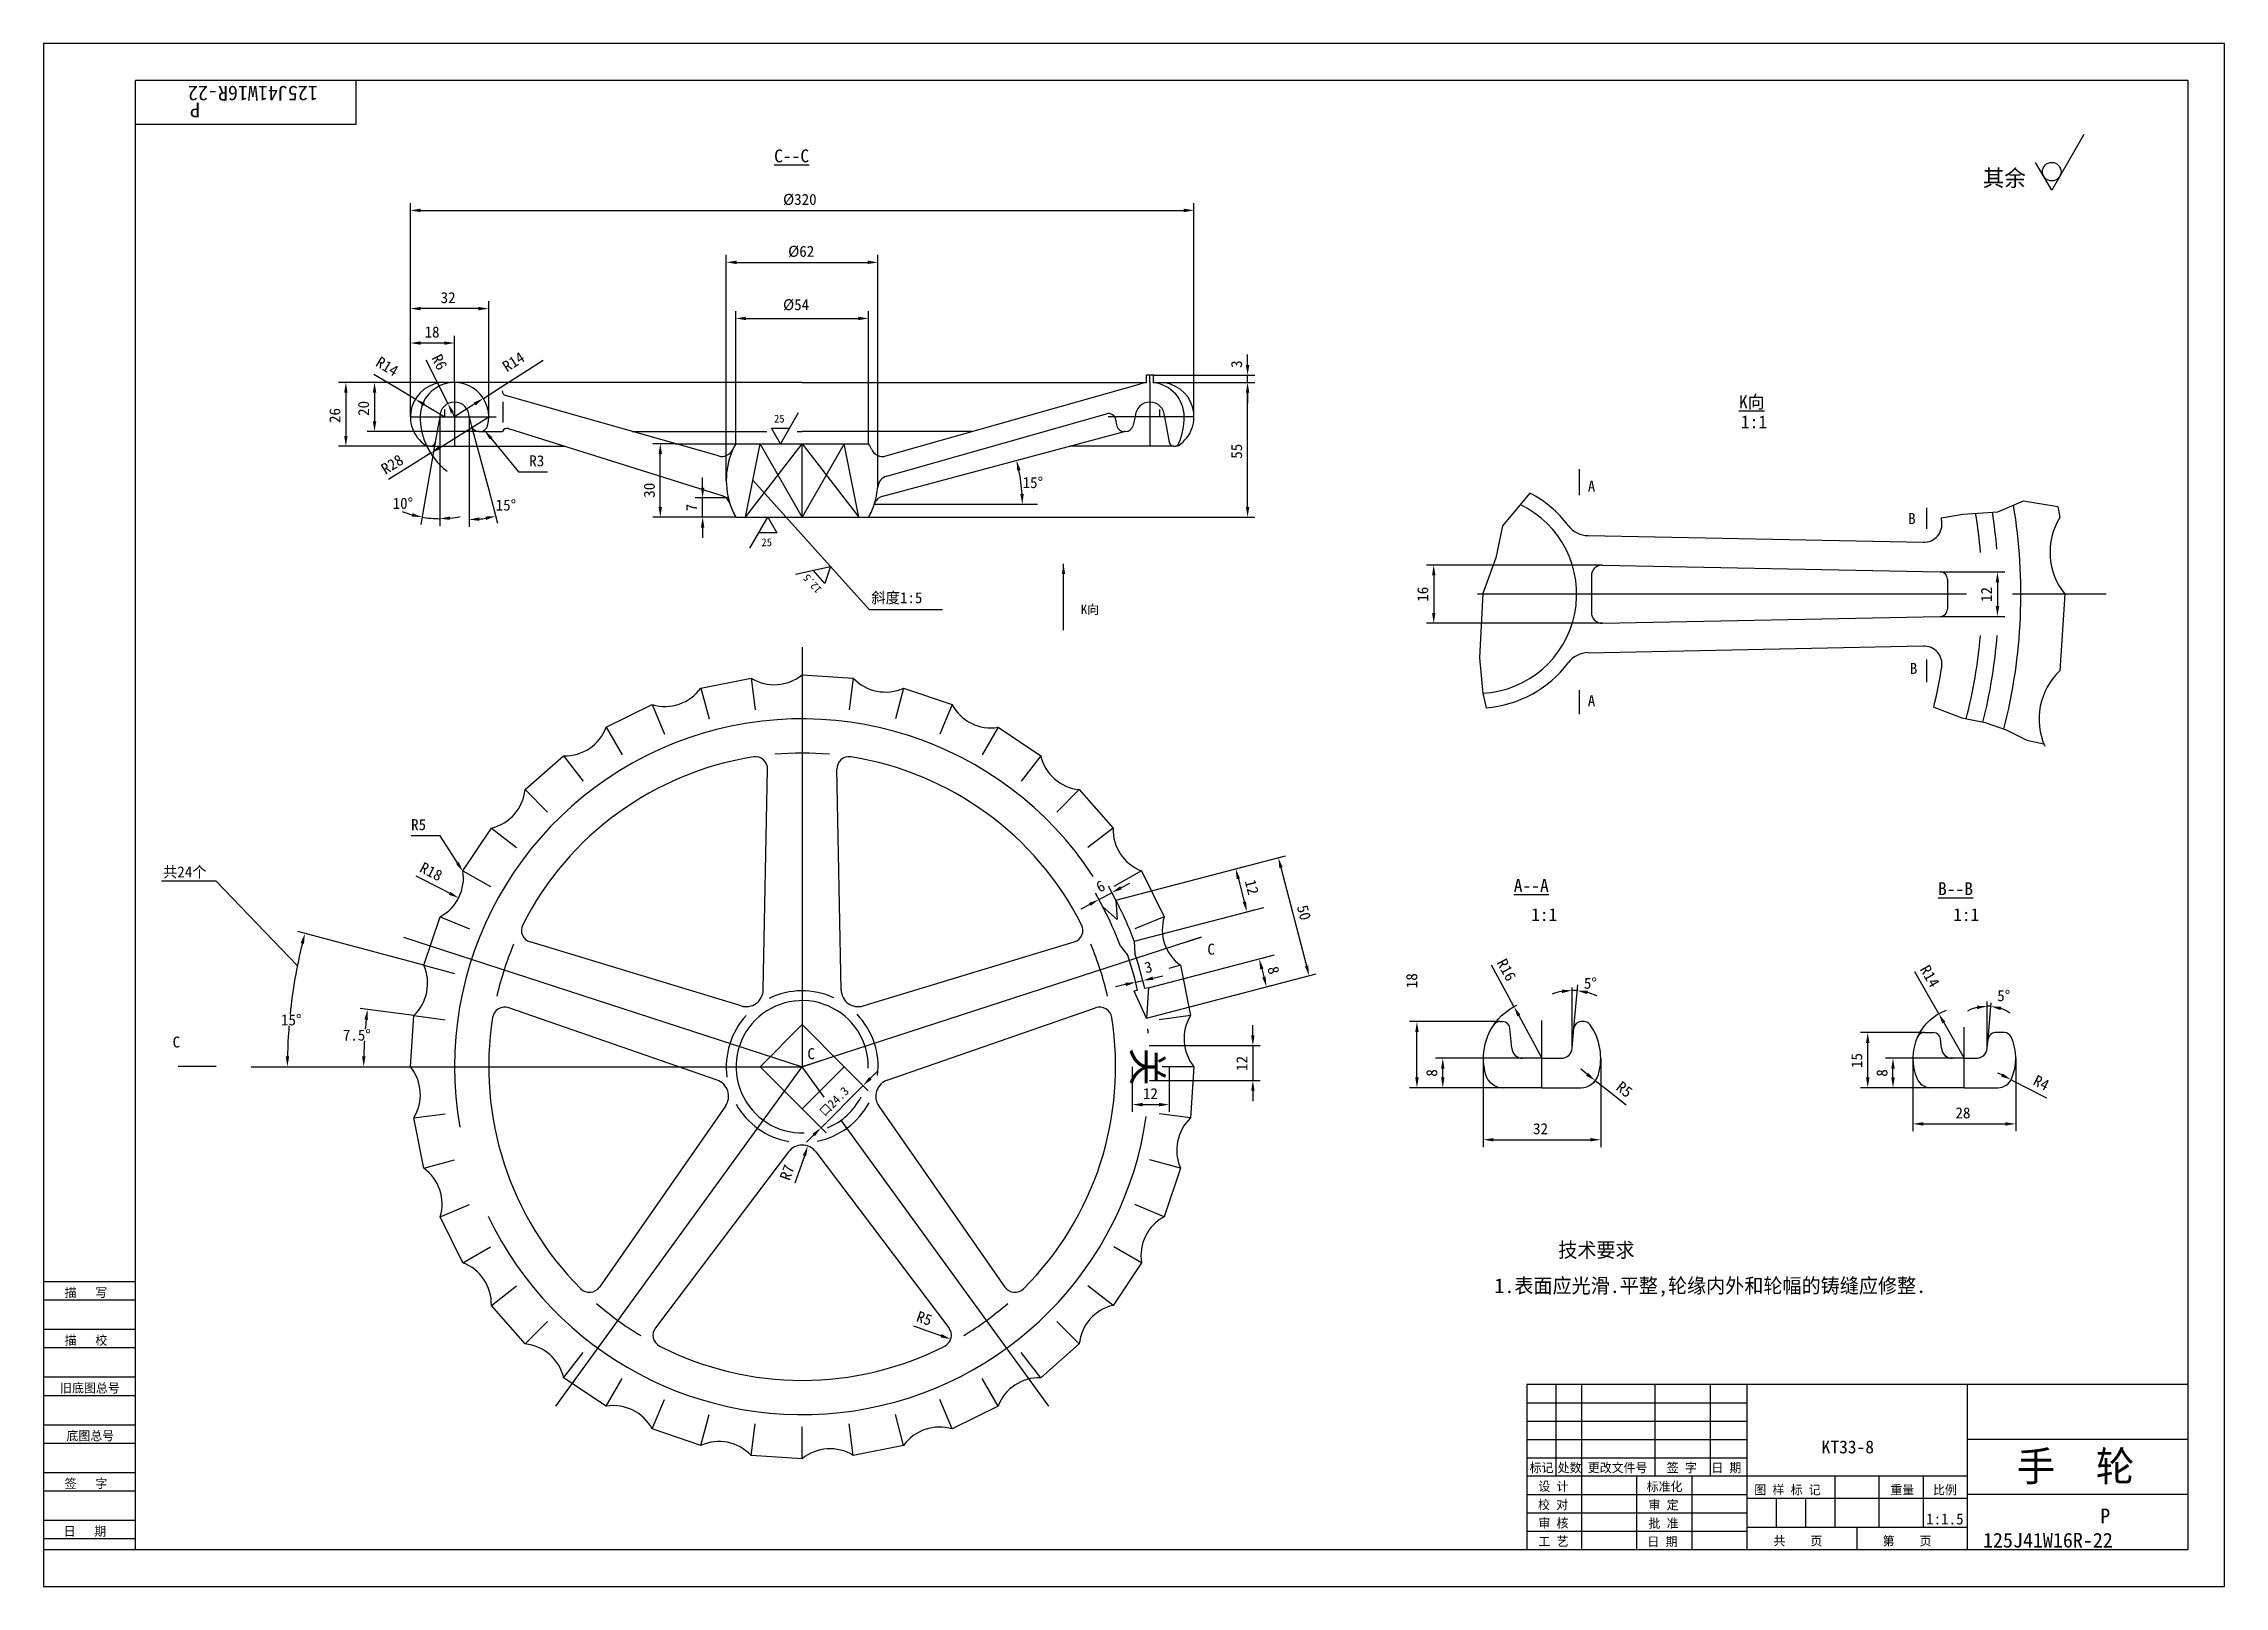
# Model space of a CAD drawing. Header units: metres. Extents: x 0 to 594, y 0 to 420.
import ezdxf

# ---------------------------------------------------------------- set-up
doc = ezdxf.new("R2010")
doc.units = ezdxf.units.M
for name, color, linetype in [('C', 6, 'Continuous'), ('D', 1, 'Continuous'), ('FL', 5, 'Continuous'), ('T', 7, 'Continuous'), ('TL', 4, 'Continuous')]:
    doc.layers.add(name, color=color, linetype=linetype)

# ---------------------------------------------------------------- blocks, each defined once
blk = doc.blocks.new('TUKUN2')
at = {"layer": 'FL'}
for p, q in [((0, 420), (0, 0)), ((594, 420), (0, 420)), ((594, 0), (594, 420)), ((0, 78), (25, 78)), ((0, 70), (25, 70)), ((0, 65), (25, 65)), ((0, 57), (25, 57)), ((412, 30), (412, 55)), ((419, 10), (419, 55)), ((439, 30), (439, 55)), ((454, 30), (454, 55)), ((0, 52), (25, 52)), ((404, 50), (464, 50)), ((0, 44), (25, 44)), ((404, 45), (464, 45)), ((0, 39), (25, 39)), ((404, 40), (464, 40)), ((0, 31), (25, 31)), ((404, 35), (464, 35)), ((449, 10), (449, 30)), ((0, 26), (25, 26)), ((404, 25), (464, 25)), ((0, 18), (25, 18)), ((404, 20), (464, 20)), ((0, 13), (25, 13)), ((404, 15), (464, 15)), ((0, 0), (594, 0))]:
    blk.add_line(p, q, dxfattribs=at)
at = {"layer": 'TL'}
for p, q in [((25, 10), (25, 410)), ((584, 410), (25, 410)), ((85, 410), (85, 398)), ((584, 410), (584, 10)), ((85, 398), (25, 398)), ((0, 83), (25, 83)), ((404, 55), (404, 10)), ((584, 55), (404, 55)), ((464, 10), (464, 55)), ((524, 10), (524, 55)), ((584, 40), (524, 40)), ((524, 30), (404, 30)), ((434, 10), (434, 30)), ((488, 16), (488, 30)), ((500, 16), (500, 30)), ((512, 16), (512, 30)), ((464, 24), (524, 24)), ((472, 16), (472, 24)), ((480, 16), (480, 24)), ((584, 25), (524, 25)), ((524, 16), (464, 16)), ((494, 10), (494, 16)), ((0, 10), (584, 10))]:
    blk.add_line(p, q, dxfattribs=at)
at = {"layer": 'T'}
for s, p in [('描   写', (5.74, 78.76)), ('描   校', (5.74, 65.76)), ('旧底图总号', (4.49, 52.76)), ('底图总号', (6.22, 39.76)), ('标记', (404.75, 31.07)), ('处数', (412.38, 31.07)), ('更改文件号', (420.61, 31.07)), ('签 字', (442.1, 31.07)), ('日 期', (454.23, 31.07)), ('签   字', (5.74, 26.76)), ('校 对', (407.05, 20.99)), ('设 计', (407.14, 25.99)), ('标准化', (436.65, 25.93)), ('审 定', (437.13, 20.93)), ('图 样 标 记', (465.95, 25.04)), ('重量', (503.03, 25.04)), ('比例', (514.64, 25.04)), ('审 核', (407.14, 15.99)), ('批 准', (437.13, 15.93)), ('日   期', (5.45, 13.76)), ('工 艺', (407.14, 10.99)), ('日 期', (436.84, 10.93)), ('共    页', (471.18, 11.13)), ('第    页', (500.9, 11.13))]:
    blk.add_text(s, height=2.5, dxfattribs=at).set_placement(p)

msp = doc.modelspace()

# ---------------------------------------------------------------- linework, layer by layer
at = {"layer": 'C'}
for p, q in [((111.91, 327.75), (111.91, 329.61)), ((111.91, 327.75), (111.91, 310.41)), ((301.33, 327.75), (301.33, 329.75)), ((301.33, 327.75), (301.33, 310.41)), ((99.9, 318.41), (123.24, 318.41)), ((109.24, 318.41), (109.24, 320.41)), ((313.34, 318.41), (290, 318.41)), ((304, 318.41), (304, 320.41)), ((523.72, 270.12), (390.57, 270.12)), ((561.81, 270.12), (536.32, 270.12)), ((206.62, 255.68), (206.62, 141.46)), ((97.99, 176.76), (206.62, 141.46)), ((315.25, 176.76), (206.62, 141.46)), ((408.12, 135.76), (408.12, 154.04)), ((523.16, 135.76), (523.16, 152.27)), ((56.57, 141.46), (206.62, 141.46)), ((139.48, 49.06), (206.62, 141.46)), ((212.65, 133.16), (206.62, 141.46)), ((273.76, 49.06), (217.14, 126.99))]:
    msp.add_line(p, q, dxfattribs=at)
for centre, radius, start, end in [((390.57, 270.12), 142, 4.95, 9.05), ((390.57, 270.12), 142, 345.8, 355.47), ((206.62, 141.46), 94.71, 33.16, 190.02), ((206.62, 141.46), 94.71, 5.53, 6.27), ((206.62, 141.46), 94.71, 205.42, 351.79)]:
    msp.add_arc(centre, radius, start, end, dxfattribs=at)
at = {"layer": 'D'}
for p, q in [((555.75, 395.28), (546.97, 380.07)), ((546.97, 380.07), (542.58, 387.68)), ((99.9, 318.41), (99.9, 376.6)), ((102.7, 374.6), (310.54, 374.6)), ((313.34, 318.41), (313.34, 376.6)), ((185.94, 301.07), (185.94, 362.46)), ((227.22, 299.33), (227.22, 362.46)), ((188.74, 360.46), (224.42, 360.46)), ((99.9, 347.86), (99.9, 349.86)), ((118.44, 347.86), (102.7, 347.86)), ((121.24, 318.41), (121.24, 349.86)), ((188.52, 311.08), (188.52, 347.19)), ((191.32, 345.19), (221.92, 345.19)), ((224.72, 311.08), (224.72, 347.19)), ((99.9, 338.49), (99.9, 340.49)), ((111.91, 329.61), (111.91, 340.49)), ((109.11, 338.49), (102.7, 338.49)), ((106.45, 329.36), (104.24, 333.79)), ((124.5, 326.44), (136.05, 333.8)), ((327.94, 332.55), (327.94, 335.35)), ((88.14, 327.75), (80.32, 327.75)), ((111.91, 327.75), (88.14, 327.75)), ((96.42, 326.09), (89.97, 329.95)), ((110.12, 321.99), (106.45, 329.36)), ((302.33, 329.75), (329.94, 329.75)), ((302.33, 327.75), (329.94, 327.75)), ((302.33, 327.75), (329.94, 327.75)), ((327.94, 327.75), (327.94, 329.75)), ((82.32, 324.95), (82.32, 313.21)), ((90.14, 324.95), (90.14, 317.21)), ((101.23, 323.21), (96.42, 326.09)), ((103.63, 321.77), (109.24, 318.41)), ((117.42, 321.93), (111.91, 318.41)), ((119.78, 323.43), (124.5, 326.44)), ((327.94, 293.87), (327.94, 324.95)), ((327.94, 324.95), (327.94, 322.15)), ((107.79, 309.99), (121.24, 318.41)), ((107.9, 318.41), (107.9, 296.39)), ((111.37, 319.49), (111.91, 318.41)), ((115.91, 318.41), (115.91, 296.21)), ((116.58, 315.89), (121.24, 298.51)), ((200.67, 311.08), (198.23, 315.3)), ((198.23, 315.3), (203.11, 315.3)), ((205.55, 319.53), (200.67, 311.08)), ((105.24, 310.41), (80.32, 310.41)), ((118.52, 314.41), (88.14, 314.41)), ((106.69, 311.51), (103.21, 291.82)), ((121.84, 312.57), (129.39, 303.43)), ((172.05, 311.08), (165.97, 311.08)), ((172.05, 311.08), (188.52, 311.08)), ((100.67, 305.53), (93.93, 301.31)), ((105.42, 308.5), (100.67, 305.53)), ((129.39, 303.43), (132.19, 303.43)), ((132.19, 303.43), (137.28, 303.43)), ((167.97, 293.87), (167.97, 308.28)), ((121.24, 298.51), (123.67, 289.44)), ((179.51, 299.12), (179.51, 301.92)), ((193.16, 301.16), (224.85, 265.95)), ((103.21, 291.82), (102.74, 289.12)), ((107.9, 296.39), (107.9, 288.67)), ((115.91, 296.21), (115.91, 288.42)), ((177.51, 291.07), (165.97, 291.07)), ((186.5, 296.32), (177.51, 296.32)), ((188.52, 291.07), (177.51, 291.07)), ((179.51, 291.07), (179.51, 296.32)), ((192.35, 282.62), (197.23, 291.07)), ((197.23, 291.07), (199.67, 286.84)), ((224.72, 291.07), (329.94, 291.07)), ((226.25, 294.59), (270.71, 294.59)), ((179.51, 288.27), (179.51, 285.47)), ((199.67, 286.84), (194.79, 286.84)), ((204.79, 275.61), (214.34, 277.63)), ((212.83, 272.99), (209.57, 276.62)), ((214.34, 277.63), (212.83, 272.99)), ((277.8, 260.29), (277.8, 278.39)), ((424.63, 278.06), (376.64, 278.06)), ((378.64, 275.26), (378.64, 264.99)), ((516.61, 276.16), (534.19, 276.16)), ((532.19, 273.36), (532.19, 266.88)), ((224.85, 265.95), (244.85, 265.95)), ((424.63, 262.19), (376.64, 262.19)), ((516.61, 264.08), (534.19, 264.08)), ((105.19, 204.37), (100.1, 204.37)), ((107.99, 204.37), (105.19, 204.37)), ((112.73, 196.95), (107.99, 204.37)), ((292.03, 186.85), (338.26, 198.89)), ((38.98, 191.98), (32.11, 191.98)), ((46.98, 191.98), (38.98, 191.98)), ((69.11, 168.96), (46.98, 191.98)), ((108.06, 189.98), (101.49, 193.32)), ((292.03, 186.85), (290.02, 190.62)), ((293.43, 190.17), (295.91, 191.48)), ((324.71, 195.36), (326.65, 195.87)), ((325.42, 192.65), (327.05, 186.37)), ((337.03, 195.68), (344, 168.92)), ((110.55, 188.7), (108.06, 189.98)), ((284.95, 185.66), (282.48, 184.35)), ((288.49, 184.97), (286.49, 188.74)), ((287.43, 186.97), (290.96, 188.85)), ((297.09, 175.67), (332.37, 184.86)), ((327.76, 183.66), (329.7, 184.16)), ((103.54, 169.09), (69.23, 178.28)), ((300.41, 154.67), (346.64, 166.72)), ((300.92, 162.96), (335.25, 171.91)), ((331.1, 170.83), (333.04, 171.33)), ((331.81, 168.12), (332.39, 165.9)), ((397.83, 162.76), (394.39, 169.12)), ((513.4, 160.76), (509.66, 167.28)), ((294.73, 163.86), (292, 163.24)), ((297.46, 164.48), (299.41, 164.93)), ((302.14, 165.55), (304.87, 166.17)), ((333.09, 163.19), (335.03, 163.69)), ((400.5, 157.83), (397.83, 162.76)), ((416.36, 146.5), (416.36, 163.07)), ((416.83, 151.94), (417.87, 163.77)), ((516.19, 155.9), (513.4, 160.76)), ((100.81, 155.39), (86.22, 157.32)), ((401.83, 155.37), (408.12, 143.76)), ((529.4, 146.5), (529.4, 159.27)), ((529.62, 148.94), (530.31, 156.91)), ((530.31, 156.91), (530.49, 158.9)), ((329.37, 150.01), (329.37, 152.81)), ((396.63, 153.76), (372.07, 153.76)), ((374.07, 138.56), (374.07, 150.96)), ((512.25, 150.76), (494.85, 150.76)), ((517.59, 153.48), (523.16, 143.76)), ((301.16, 147.21), (331.37, 147.21)), ((329.37, 147.21), (329.37, 137.71)), ((402.86, 143.76), (379.1, 143.76)), ((392.12, 143.76), (392.12, 119.6)), ((424.12, 143.64), (424.12, 119.6)), ((496.85, 138.56), (496.85, 147.96)), ((519.91, 143.76), (501.73, 143.76)), ((509.16, 143.76), (509.16, 123.91)), ((537.16, 143.77), (537.16, 123.91)), ((218.08, 141.46), (224.62, 134.92)), ((225.19, 138.31), (227.17, 140.29)), ((296.53, 141.46), (296.53, 129.15)), ((301.26, 137.71), (331.37, 137.71)), ((306.6, 141.46), (306.6, 129.15)), ((381.1, 138.56), (381.1, 140.96)), ((420.43, 139.41), (418.7, 140.76)), ((422.64, 137.69), (427.06, 134.24)), ((503.73, 138.56), (503.73, 140.96)), ((533.4, 139.22), (532.33, 139.76)), ((535.89, 137.94), (540.88, 135.39)), ((211.75, 124.87), (223.21, 136.33)), ((299.33, 131.15), (303.8, 131.15)), ((329.37, 134.91), (329.37, 132.11)), ((379.1, 135.76), (372.07, 135.76)), ((397.53, 135.76), (379.1, 135.76)), ((427.06, 134.24), (431.07, 131.11)), ((501.73, 135.76), (494.85, 135.76)), ((514, 135.76), (501.73, 135.76)), ((540.88, 135.39), (545.54, 133.01)), ((206.62, 130), (213.16, 123.46)), ((511.96, 125.91), (534.36, 125.91)), ((209.77, 122.89), (207.79, 120.91)), ((394.92, 121.6), (421.32, 121.6)), ((206.31, 114.6), (204.64, 109.79)), ((207.23, 117.24), (206.31, 114.6)), ((241.8, 69.14), (236.99, 70.81)), ((244.45, 68.23), (241.8, 69.14))]:
    msp.add_line(p, q, dxfattribs=at)
for points in [[(104, 311.23, 0.13), (109.91, 303.57, 0.13)], [(394.99, 152.91, -0.13), (401.32, 158.25, -0.13)], [(510.44, 149.6, -0.2), (518.29, 156.89, -0.2)]]:
    msp.add_lwpolyline(points, format="xyb", dxfattribs=at)
msp.add_circle((546.97, 385.14), 2.53, dxfattribs=at)
for centre, radius, start, end in [((220.44, 294.59), 46.15, 3.48, 11.52), ((107.9, 318.41), 27.74, 248.43, 254.21), ((107.9, 318.41), 27.74, 260, 270), ((107.9, 318.41), 27.74, 275.79, 281.57), ((115.91, 318.41), 27.99, 275.73, 279.27), ((206.62, 141.46), 140.23, 166.14, 174.13), ((416.36, 146.5), 15.74, 100.2, 110.41), ((416.36, 146.5), 15.74, 85, 90), ((416.36, 146.5), 15.74, 64.59, 74.8), ((529.4, 146.5), 11.45, 104.05, 118.09), ((529.4, 146.5), 11.45, 85, 90), ((529.4, 146.5), 11.45, 56.91, 70.95), ((206.62, 141.46), 140.23, 175.43, 178.86), ((206.62, 141.46), 119.44, 173.84, 175.1), ((206.62, 141.46), 119.44, 176.63, 178.66)]:
    msp.add_arc(centre, radius, start, end, dxfattribs=at)
for points in [[(102.7, 375.07), (102.7, 374.13), (99.9, 374.6)], [(310.54, 375.07), (310.54, 374.13), (313.34, 374.6)], [(188.74, 360.92), (188.74, 359.99), (185.94, 360.46)], [(224.42, 360.92), (224.42, 359.99), (227.22, 360.46)], [(102.7, 348.32), (102.7, 347.39), (99.9, 347.86)], [(118.44, 348.32), (118.44, 347.39), (121.24, 347.86)], [(191.32, 345.65), (191.32, 344.72), (188.52, 345.19)], [(221.92, 345.65), (221.92, 344.72), (224.72, 345.19)], [(102.7, 338.95), (102.7, 338.02), (99.9, 338.49)], [(109.11, 338.95), (109.11, 338.02), (111.91, 338.49)], [(81.86, 324.95), (82.79, 324.95), (82.32, 327.75)], [(89.67, 324.95), (90.61, 324.95), (90.14, 327.75)], [(327.47, 332.55), (328.4, 332.55), (327.94, 329.75)], [(327.47, 324.95), (328.4, 324.95), (327.94, 327.75)], [(327.47, 324.95), (328.4, 324.95), (327.94, 327.75)], [(103.39, 321.37), (103.87, 322.17), (101.23, 323.21)], [(110.95, 319.28), (111.79, 319.7), (110.12, 321.99)], [(117.67, 321.53), (117.17, 322.32), (119.78, 323.43)], [(89.67, 317.21), (90.61, 317.21), (90.14, 314.41)], [(81.86, 313.21), (82.79, 313.21), (82.32, 310.41)], [(108.04, 309.59), (107.54, 310.38), (105.42, 308.5)], [(121.48, 312.28), (122.2, 312.87), (120.05, 314.73)], [(167.51, 308.28), (168.44, 308.28), (167.97, 311.08)], [(265.2, 303.7), (266.11, 303.91), (265.01, 306.53)], [(179.04, 299.12), (179.97, 299.12), (179.51, 296.32)], [(266.96, 297.4), (266.03, 297.37), (266.58, 294.59)], [(100.46, 292.17), (100.25, 291.26), (103.09, 291.09)], [(110.72, 290.35), (110.68, 291.28), (107.9, 290.67)], [(120.32, 291.24), (120.51, 290.33), (123.15, 291.37)], [(167.51, 293.87), (168.44, 293.87), (167.97, 291.07)], [(179.04, 288.27), (179.97, 288.27), (179.51, 291.07)], [(327.47, 293.87), (328.4, 293.87), (327.94, 291.07)], [(118.73, 290.09), (118.68, 291.03), (115.91, 290.42)], [(277.35, 275.59), (277.8, 278.39), (278.25, 275.59)], [(378.18, 275.26), (379.11, 275.26), (378.64, 278.06)], [(531.72, 273.36), (532.66, 273.36), (532.19, 276.16)], [(378.18, 264.99), (379.11, 264.99), (378.64, 262.19)], [(531.72, 266.88), (532.66, 266.88), (532.19, 264.08)], [(113.12, 197.2), (112.33, 196.7), (114.23, 194.59)], [(337.48, 195.8), (336.58, 195.56), (336.32, 198.39)], [(293.21, 190.58), (293.65, 189.75), (290.96, 188.85)], [(325.87, 192.77), (324.97, 192.53), (324.71, 195.36)], [(110.34, 188.29), (110.76, 189.12), (113.05, 187.43)], [(284.74, 186.07), (285.17, 185.25), (287.43, 186.97)], [(327.51, 186.49), (326.6, 186.25), (327.76, 183.66)], [(70.01, 175.16), (70.92, 174.93), (71.16, 177.76)], [(332.26, 168.23), (331.36, 168), (331.1, 170.83)], [(344.45, 169.04), (343.55, 168.8), (344.71, 166.21)], [(294.63, 164.32), (294.84, 163.41), (297.46, 164.48)], [(302.04, 166.01), (302.25, 165.1), (299.41, 164.93)], [(332.84, 166.01), (331.94, 165.78), (333.09, 163.19)], [(413.52, 162.46), (413.61, 161.53), (416.36, 162.24)], [(420.4, 161.23), (420.57, 162.15), (417.73, 162.18)], [(87.4, 154.33), (88.33, 154.22), (88.2, 157.05)], [(401.42, 155.15), (402.24, 155.59), (400.5, 157.83)], [(517.18, 153.24), (517.99, 153.71), (516.19, 155.9)], [(526.57, 158.07), (526.68, 157.15), (529.4, 157.95)], [(533.04, 156.87), (533.24, 157.78), (530.4, 157.91)], [(328.9, 150.01), (329.84, 150.01), (329.37, 147.21)], [(373.6, 150.96), (374.53, 150.96), (374.07, 153.76)], [(496.39, 147.96), (497.32, 147.96), (496.85, 150.76)], [(66.88, 144.26), (65.95, 144.27), (66.39, 141.46)], [(87.68, 144.26), (86.74, 144.27), (87.18, 141.46)], [(380.64, 140.96), (381.57, 140.96), (381.1, 143.76)], [(503.27, 140.96), (504.2, 140.96), (503.73, 143.76)], [(224.86, 138.64), (225.52, 137.98), (223.21, 136.33)], [(328.9, 134.91), (329.84, 134.91), (329.37, 137.71)], [(373.6, 138.56), (374.53, 138.56), (374.07, 135.76)], [(380.64, 138.56), (381.57, 138.56), (381.1, 135.76)], [(420.15, 139.04), (420.72, 139.78), (422.64, 137.69)], [(496.39, 138.56), (497.32, 138.56), (496.85, 135.76)], [(503.27, 138.56), (504.2, 138.56), (503.73, 135.76)], [(533.18, 138.8), (533.61, 139.63), (535.89, 137.94)], [(299.33, 131.62), (299.33, 130.69), (296.53, 131.15)], [(303.8, 131.62), (303.8, 130.69), (306.6, 131.15)], [(209.44, 123.22), (210.1, 122.56), (211.75, 124.87)], [(511.96, 126.37), (511.96, 125.44), (509.16, 125.91)], [(534.36, 126.37), (534.36, 125.44), (537.16, 125.91)], [(207.67, 117.09), (206.79, 117.39), (208.15, 119.88)], [(394.92, 122.06), (394.92, 121.13), (392.12, 121.6)], [(421.32, 122.06), (421.32, 121.13), (424.12, 121.6)], [(244.3, 67.79), (244.6, 68.67), (247.09, 67.32)]]:
    msp.add_solid(points, dxfattribs=at)
at = {"layer": 'FL'}
for p, q in [((191.15, 291.07), (206.62, 311.08)), ((206.62, 291.07), (195.15, 311.08)), ((218.09, 311.08), (206.62, 291.07)), ((206.62, 311.08), (222.09, 291.07))]:
    msp.add_line(p, q, dxfattribs=at)
for points in [[(404.81, 297.66), (397.37, 288.76), (395.57, 279.99), (392.02, 270.31), (391.12, 252.78), (392.02, 243.1), (392.94, 239.21)], [(516.87, 290.92), (522.79, 291.94), (532.31, 292.56), (539.26, 295.49), (548.6, 294.01)], [(514.82, 239.37), (522.48, 236.47), (528.82, 235.18), (534.52, 233.22), (540.21, 230.33), (544.83, 229.39)]]:
    msp.add_lwpolyline(points, dxfattribs=at)
at = {"layer": 'TL'}
for p, q in [((206.62, 327.75), (109.24, 327.75)), ((206.62, 327.75), (300.33, 327.75)), ((229.42, 307.74), (298.79, 327.4)), ((302.33, 329.75), (300.33, 329.75)), ((300.33, 329.75), (300.33, 327.7)), ((302.33, 327.7), (302.33, 329.75)), ((302.33, 327.75), (304, 327.75)), ((125.17, 316.87), (125.17, 322.47)), ((183.82, 307.74), (125.85, 324.17)), ((107.9, 318.41), (106.69, 311.51)), ((115.91, 318.41), (116.58, 315.89)), ((126.61, 315.2), (184.74, 296.95)), ((229.64, 302.26), (289.5, 319.22)), ((297.33, 318.41), (296.66, 315.89)), ((305.34, 318.41), (306.55, 311.51)), ((105.24, 310.41), (104.81, 310.41)), ((105.37, 310.41), (105.24, 310.41)), ((105.37, 310.41), (141.88, 310.41)), ((118.52, 314.41), (118.96, 314.41)), ((118.96, 314.41), (124.97, 314.41)), ((160.28, 314.41), (197.02, 314.41)), ((188.52, 311.08), (195.15, 311.08)), ((191.15, 291.07), (195.15, 311.08)), ((195.15, 311.08), (218.09, 311.08)), ((205.26, 314.41), (206.62, 314.41)), ((252.96, 314.41), (206.62, 314.41)), ((206.62, 291.07), (206.62, 311.08)), ((222.09, 291.07), (218.09, 311.08)), ((218.09, 311.08), (224.72, 311.08)), ((228.56, 296.77), (294.41, 314.41)), ((307.87, 310.41), (279.48, 310.41)), ((294.72, 314.41), (294.28, 314.41)), ((307.87, 310.41), (308, 310.41)), ((308, 310.41), (308.43, 310.41)), ((418.37, 297.1), (418.37, 304.13)), ((188.52, 291.07), (191.15, 291.07)), ((191.15, 291.07), (222.09, 291.07)), ((222.09, 291.07), (224.72, 291.07)), ((512.99, 287.89), (512.99, 293.6)), ((548.6, 294.01), (549.2, 291.01)), ((420.74, 286.05), (511.98, 284.24)), ((421.57, 275.06), (421.57, 265.19)), ((424.63, 278.06), (516.61, 276.16)), ((518.57, 274.16), (518.57, 266.08)), ((550.57, 270.12), (549.2, 249.24)), ((424.63, 262.19), (516.61, 264.08)), ((420.74, 254.19), (511.98, 256.01)), ((512.99, 246.2), (512.99, 252.34)), ((179, 244.55), (192.69, 247.27)), ((179, 244.55), (181.24, 236.17)), ((192.69, 247.27), (193.82, 238.67)), ((206.62, 248.18), (220.55, 247.27)), ((206.62, 248.18), (206.62, 239.51)), ((220.55, 247.27), (219.42, 238.67)), ((234.24, 244.55), (232, 236.17)), ((234.24, 244.55), (247.46, 240.06)), ((418.37, 237.44), (418.37, 244.01)), ((153.26, 233.89), (165.78, 240.06)), ((165.78, 240.06), (169.1, 232.05)), ((247.46, 240.06), (244.14, 232.05)), ((153.26, 233.89), (157.6, 226.38)), ((259.98, 233.89), (255.64, 226.38)), ((259.98, 233.89), (271.59, 226.13)), ((131.16, 216.93), (141.65, 226.13)), ((141.65, 226.13), (146.93, 219.25)), ((271.59, 226.13), (266.31, 219.25)), ((196.01, 162.4), (197.2, 222.44)), ((217.23, 162.4), (216.04, 222.44)), ((131.16, 216.93), (137.29, 210.8)), ((282.08, 216.93), (275.95, 210.8)), ((282.08, 216.93), (291.29, 206.43)), ((114.2, 194.82), (121.95, 206.43)), ((121.95, 206.43), (128.83, 201.15)), ((291.29, 206.43), (284.41, 201.15)), ((114.2, 194.82), (121.71, 190.49)), ((299.04, 194.82), (291.53, 190.49)), ((299.04, 194.82), (305.22, 182.3)), ((292.43, 181.56), (288.49, 184.97)), ((292.03, 186.85), (292.43, 181.56)), ((103.54, 169.09), (108.02, 182.3)), ((108.02, 182.3), (116.03, 178.99)), ((305.22, 182.3), (297.21, 178.99)), ((189.99, 158.02), (132.51, 175.44)), ((223.25, 158.02), (280.73, 175.44)), ((293.34, 174.25), (295.29, 171.78)), ((297.09, 175.67), (297.26, 172.22)), ((311.29, 175.47), (315.25, 176.76)), ((103.54, 169.09), (111.91, 166.84)), ((309.7, 169.09), (306.52, 168.23)), ((309.7, 169.09), (312.43, 155.39)), ((297.99, 162.29), (297.01, 162.07)), ((300.41, 154.67), (297.01, 162.07)), ((300.92, 162.96), (299.94, 162.74)), ((300.92, 162.96), (300.41, 154.67)), ((99.9, 141.46), (100.81, 155.39)), ((100.81, 155.39), (109.41, 154.26)), ((183.43, 137.84), (126.7, 157.53)), ((229.81, 137.84), (286.54, 157.53)), ((312.43, 155.39), (303.83, 154.26)), ((396.63, 153.76), (397.41, 153.76)), ((399.88, 146.5), (399.4, 151.94)), ((416.36, 146.5), (416.83, 151.94)), ((419.6, 153.76), (418.82, 153.76)), ((512.25, 150.76), (514.72, 150.76)), ((516.92, 146.5), (516.71, 148.94)), ((529.4, 146.5), (529.62, 148.94)), ((534.07, 150.76), (531.61, 150.76)), ((206.62, 141.46), (212.36, 143.33)), ((408.12, 143.76), (402.86, 143.76)), ((408.12, 143.76), (413.37, 143.76)), ((523.16, 143.76), (519.91, 143.76)), ((523.16, 143.76), (526.41, 143.76)), ((36.63, 141.62), (46.98, 141.62)), ((99.9, 141.46), (108.57, 141.46)), ((200.61, 141.46), (206.62, 141.46)), ((313.34, 141.46), (304.67, 141.46)), ((313.34, 141.46), (312.43, 127.53)), ((185.73, 130.76), (151.41, 81.49)), ((227.51, 130.76), (261.83, 81.49)), ((408.12, 135.76), (397.53, 135.76)), ((408.12, 135.76), (418.7, 135.76)), ((523.16, 135.76), (514, 135.76)), ((523.16, 135.76), (532.33, 135.76)), ((100.81, 127.53), (109.41, 128.67)), ((103.54, 113.84), (100.81, 127.53)), ((312.43, 127.53), (303.83, 128.67)), ((103.54, 113.84), (111.91, 116.09)), ((202.9, 118.29), (166.64, 70.42)), ((210.34, 118.29), (246.6, 70.42)), ((309.7, 113.84), (301.33, 116.09)), ((309.7, 113.84), (305.22, 100.62)), ((108.02, 100.62), (116.03, 103.94)), ((305.22, 100.62), (297.21, 103.94)), ((114.2, 88.1), (108.02, 100.62)), ((114.2, 88.1), (121.71, 92.44)), ((299.04, 88.1), (291.53, 92.44)), ((299.04, 88.1), (291.29, 76.5)), ((121.95, 76.5), (128.83, 81.78)), ((291.29, 76.5), (284.41, 81.78)), ((131.16, 66), (121.95, 76.5)), ((131.16, 66), (137.29, 72.13)), ((282.08, 66), (275.95, 72.13)), ((282.08, 66), (271.59, 56.8)), ((141.65, 56.8), (146.93, 63.68)), ((271.59, 56.8), (266.31, 63.68)), ((153.26, 49.04), (141.65, 56.8)), ((153.26, 49.04), (157.6, 56.55)), ((259.98, 49.04), (255.64, 56.55)), ((165.78, 42.87), (169.1, 50.88)), ((247.46, 42.87), (244.14, 50.88)), ((259.98, 49.04), (247.46, 42.87)), ((179, 38.38), (165.78, 42.87)), ((179, 38.38), (181.24, 46.76)), ((192.69, 35.66), (193.82, 44.25)), ((206.62, 34.74), (206.62, 43.42)), ((220.55, 35.66), (219.42, 44.25)), ((234.24, 38.38), (232, 46.76)), ((206.62, 34.74), (192.69, 35.66)), ((234.24, 38.38), (220.55, 35.66))]:
    msp.add_line(p, q, dxfattribs=at)
msp.add_lwpolyline([(200.89, 135.73), (195.16, 141.46), (206.62, 152.92), (218.08, 141.46), (206.62, 130)], close=True, dxfattribs=at)
for centre, radius, start, end in [((109.24, 318.41), 9.34, 90, 236.44), ((111.91, 318.41), 9.34, 344.17, 180), ((301.33, 318.41), 9.34, 96.15, 105.82), ((301.33, 318.41), 9.34, 0, 83.85), ((304, 318.41), 9.34, 303.56, 90), ((111.91, 318.41), 4, 0, 180), ((126.22, 325.45), 1.33, 180, 254.18), ((301.33, 318.41), 4, 0, 180), ((121.24, 318.41), 18.68, 180, 202.62), ((118.52, 316.41), 2, 195, 270), ((118.96, 316.41), 2, 270, 344.17), ((126.22, 313.93), 1.33, 72.57, 158.77), ((290.05, 317.3), 2, 5.66, 105.82), ((301.33, 318.41), 9.34, 185.66, 195.83), ((294.28, 316.41), 2, 195.83, 270), ((294.72, 316.41), 2, 270, 345), ((292, 318.41), 18.68, 337.38, 0), ((105.24, 311.74), 1.33, 202.62, 270), ((104.81, 311.74), 1.33, 236.44, 270), ((105.37, 311.74), 1.33, 270, 350), ((184.73, 310.95), 3.33, 254.18, 335.71), ((206.62, 301.07), 20.68, 151.06, 197.71), ((206.62, 301.07), 20.68, 24.29, 28.94), ((228.51, 310.95), 3.33, 204.29, 285.82), ((307.87, 311.74), 1.33, 190, 270), ((308, 311.74), 1.33, 270, 337.38), ((308.43, 311.74), 1.33, 270, 303.56), ((206.62, 301.07), 20.68, 341.73, 355.16), ((230.55, 299.05), 3.33, 105.82, 175.16), ((390.57, 270.12), 31, 37.11, 62.66), ((183.75, 293.77), 3.33, 17.71, 72.57), ((206.62, 301.07), 20.68, 197.71, 208.94), ((206.62, 301.07), 20.68, 331.06, 341.73), ((229.42, 293.54), 3.33, 105, 161.73), ((390.57, 270.12), 27, 273.06, 64.56), ((392.02, 270.31), 136, 4.71, 9.25), ((390.57, 270.12), 148, 345.64, 9.43), ((420.87, 293.05), 7, 217.11, 268.86), ((512.08, 289.24), 5, 268.86, 8.94), ((390.57, 270.12), 128, 8.94, 9.35), ((564.5, 281.52), 18, 148.2, 219.3), ((424.57, 275.06), 3, 88.82, 180), ((516.57, 274.16), 2, 0, 88.82), ((424.57, 265.19), 3, 180, 271.18), ((516.57, 266.08), 2, 271.18, 0), ((512.08, 251.01), 5, 351.06, 91.14), ((392.02, 270.31), 136, 345.48, 355.16), ((390.57, 270.12), 31, 274.39, 322.89), ((420.87, 247.2), 7, 91.14, 142.89), ((390.57, 270.12), 128, 346.1, 351.06), ((169.25, 251.55), 12.01, 253.2, 324.3), ((199.02, 257.48), 12.01, 238.2, 309.3), ((229.3, 255.49), 12.01, 223.2, 294.3), ((561.52, 236.12), 18, 133.2, 204.3), ((258.04, 245.73), 12.01, 208.2, 279.3), ((142.03, 238.13), 12.01, 268.2, 339.3), ((206.62, 141.46), 85.38, 98.94, 153.06), ((193.87, 222.51), 3.33, 358.86, 98.94), ((206.62, 141.46), 85.38, 85.01, 94.99), ((219.37, 222.51), 3.33, 81.06, 181.14), ((206.62, 141.46), 85.38, 26.94, 81.06), ((283.28, 228.87), 12.01, 193.2, 264.3), ((119.21, 218.12), 12.01, 283.2, 354.3), ((303.29, 206.05), 12.01, 178.2, 249.3), ((102.35, 192.88), 12.01, 298.2, 9.3), ((206.62, 141.46), 92.71, 20.71, 27.98), ((206.62, 141.46), 96.72, 20.71, 27.98), ((133.48, 178.63), 3.33, 153.06, 253.14), ((279.76, 178.63), 3.33, 286.86, 26.94), ((316.71, 178.83), 12.01, 163.2, 234.3), ((206.62, 141.46), 85.38, 157.01, 166.99), ((206.62, 141.46), 85.38, 13.01, 22.99), ((92.59, 164.15), 12.01, 313.2, 24.3), ((206.62, 141.46), 93.71, 12.84, 18.87), ((206.62, 141.46), 95.71, 12.84, 18.74), ((191.34, 162.49), 4.67, 253.14, 358.86), ((206.62, 141.46), 20.68, 65.44, 115.76), ((221.9, 162.49), 4.67, 181.14, 286.86), ((206.62, 141.46), 85.38, 170.94, 225.06), ((125.6, 154.38), 3.33, 70.86, 170.94), ((206.62, 141.46), 20.68, 137.44, 187.76), ((206.62, 141.46), 18.01, 358.76, 271.72), ((206.62, 141.46), 20.68, 353.44, 43.76), ((206.62, 141.46), 85.38, 314.94, 9.06), ((287.64, 154.38), 3.33, 9.06, 109.14), ((322.63, 149.07), 12.01, 148.2, 219.3), ((408.12, 143.76), 16, 145.15, 195.83), ((396.63, 151.76), 2, 90, 145.15), ((397.41, 151.76), 2, 5, 90), ((418.82, 151.76), 2, 90, 175), ((419.6, 151.76), 2, 34.85, 90), ((408.12, 143.76), 16, 344.17, 34.85), ((523.16, 143.76), 14, 155.38, 203.58), ((512.25, 148.76), 2, 90, 155.38), ((514.72, 148.76), 2, 5, 90), ((531.61, 148.76), 2, 90, 175), ((534.07, 148.76), 2, 24.62, 90), ((523.16, 143.76), 14, 336.42, 24.62), ((402.86, 146.76), 3, 185, 270), ((413.37, 146.76), 3, 270, 355), ((519.91, 146.76), 3, 185, 270), ((526.41, 146.76), 3, 270, 355), ((90.61, 133.86), 12.01, 328.2, 39.3), ((181.9, 133.43), 4.67, 325.14, 70.86), ((231.34, 133.43), 4.67, 109.14, 214.86), ((397.53, 140.76), 5, 195.83, 270), ((418.7, 140.76), 5, 270, 344.17), ((514, 139.76), 4, 203.58, 270), ((532.33, 139.76), 4, 270, 336.42), ((206.62, 141.46), 20.68, 209.44, 259.76), ((206.62, 141.46), 20.68, 281.44, 331.76), ((206.62, 141.46), 18.01, 292.61, 333.03), ((320.65, 118.78), 12.01, 133.2, 204.3), ((206.62, 115.47), 4.67, 37.14, 142.86), ((96.53, 104.09), 12.01, 343.2, 54.3), ((310.89, 90.04), 12.01, 118.2, 189.3), ((109.95, 76.87), 12.01, 358.2, 69.3), ((148.67, 83.39), 3.33, 225.06, 325.14), ((264.57, 83.39), 3.33, 214.86, 314.94), ((206.62, 141.46), 85.38, 229.01, 238.99), ((206.62, 141.46), 85.38, 301.01, 310.99), ((294.03, 64.81), 12.01, 103.2, 174.3), ((129.96, 54.06), 12.01, 13.2, 84.3), ((169.3, 68.4), 3.33, 142.86, 242.94), ((206.62, 141.46), 85.38, 242.94, 297.06), ((243.94, 68.4), 3.33, 297.06, 37.14), ((271.21, 44.8), 12.01, 88.2, 159.3), ((155.2, 37.19), 12.01, 28.2, 99.3), ((243.99, 31.37), 12.01, 73.2, 144.3), ((183.94, 27.44), 12.01, 43.2, 114.3), ((214.22, 25.45), 12.01, 58.2, 129.3)]:
    msp.add_arc(centre, radius, start, end, dxfattribs=at)

# ---------------------------------------------------------------- block references
at = {"layer": 'D'}
msp.add_blockref('TUKUN2', (0, 0), dxfattribs=at)

# ---------------------------------------------------------------- texts
for s, height, rotation, p in [('125J41W16R-22', 4, 180, (74.69, 408.48)), ('P', 4, 180, (42.58, 403.93)), ('R14', 3, 329.09, (90.19, 332.42)), ('R6', 3, 296.5, (105.58, 334.46)), ('R14', 3, 32.51, (126.2, 330.48)), ('3', 3, 90, (326.44, 331.73)), ('20', 3, 90, (88.64, 318.65)), ('26', 3, 90, (80.82, 316.72)), ('55', 3, 90, (326.44, 306.98)), ('R28', 3, 32.06, (93.14, 302.58)), ('30', 3, 90, (166.47, 296.36)), ('7', 3, 90, (178.01, 292.69)), ('12.5', 2.12, 132, (212.09, 271.52)), ('16', 3, 90, (377.14, 268.05)), ('12', 3, 90, (530.69, 267.98)), ('R18', 3, 333, (102.17, 194.66)), ('6', 3, 27.98, (287.67, 188.8)), ('12', 3, 284.6, (327.15, 191.96)), ('50', 3, 284.6, (341.35, 185.03)), ('3', 3, 12.84, (300.24, 166.9)), ('8', 3, 284.6, (333.3, 168.35)), ('18', 3, 90, (374.14, 162.85)), ('R16', 3, 298.44, (395.7, 169.83)), ('R14', 3, 299.87, (510.96, 168.03)), ('12', 3, 90, (327.87, 140.32)), ('15', 3, 90, (495.35, 141.12)), ('8', 3, 90, (379.6, 138.76)), ('R5', 3, 322.04, (428.05, 135.37)), ('8', 3, 90, (502.23, 138.76)), ('R4', 3, 332.92, (541.64, 136.69)), ('口24.3', 2.4, 45, (212.76, 127.76)), ('R7', 3, 70.83, (203.23, 110.28)), ('R5', 3, 340.95, (237.48, 72.22))]:
    msp.add_text(s, height=height, rotation=rotation, dxfattribs=at).set_placement(p)
for s, height, p in [('%%UC--C%%U', 3.5, (198.98, 387.69)), ('其余', 4.5, (528.21, 381.16)), ('%%C320', 3, (201.41, 376.1)), ('%%C62', 3, (202.8, 361.96)), ('32', 3, (108.14, 349.36)), ('%%C54', 3, (201.41, 347.44)), ('18', 3, (103.76, 339.99)), ('%%UK向%%U', 3.5, (461.78, 320.73)), ('25', 2.12, (198.95, 316.84)), ('1:1', 3.5, (462.31, 315.28)), ('R3', 3, (132.28, 304.93)), ('15%%D', 3, (266.64, 299)), ('A', 3, (420.6, 297.99)), ('10%%d', 3, (95.06, 293.35)), ('15%%D', 3, (123.13, 292.87)), ('B', 3, (507.88, 289.21)), ('25', 2.12, (195.51, 283.18)), ('斜度1:5', 3, (225.44, 267.65)), ('K向', 2.5, (282.55, 264.74)), ('B', 3, (508.32, 248.4)), ('A', 3, (420.6, 239.62)), ('R5', 3, (100.1, 205.87)), ('共24个', 3, (32.51, 193.01)), ('%%UA--A%%U', 3.5, (400.45, 189.05)), ('%%UB--B%%U', 3.5, (516.01, 188.18)), ('1:1', 3.5, (405.16, 181.13)), ('1:1', 3.5, (520.1, 181.13)), ('C', 3, (316.99, 171.98)), ('5%%D', 3, (419.54, 162.7)), ('5%%D', 3, (532.12, 159.31)), ('15%%D', 3, (64.65, 152.72)), ('C', 3, (35.14, 146.7)), ('7.5%%d', 3, (81.51, 148.59)), ('C', 3, (208.05, 143.53)), ('12', 3, (299.42, 132.65)), ('32', 3, (405.69, 123.1)), ('28', 3, (520.74, 127.41)), ('      技术要求', 4, (396.24, 89.58)), ('1.表面应光滑.平整,轮缘内外和轮幅的铸缝应修整.', 4, (395.16, 79.86)), ('KT33-8', 3.5, (484.29, 36.21)), ('手  轮', 8.1, (537.4, 28.64)), ('1:1.5', 3, (512.77, 16.85)), ('P', 4, (560.18, 17.17)), ('125J41W16R-22', 4, (528.24, 10.57))]:
    msp.add_text(s, height=height, dxfattribs=at).set_placement(p)
at = {"layer": 'TL'}
msp.add_text('关', height=8, rotation=270, dxfattribs=at).set_placement((296.64, 146.65))

doc.saveas('drawing.dxf')
